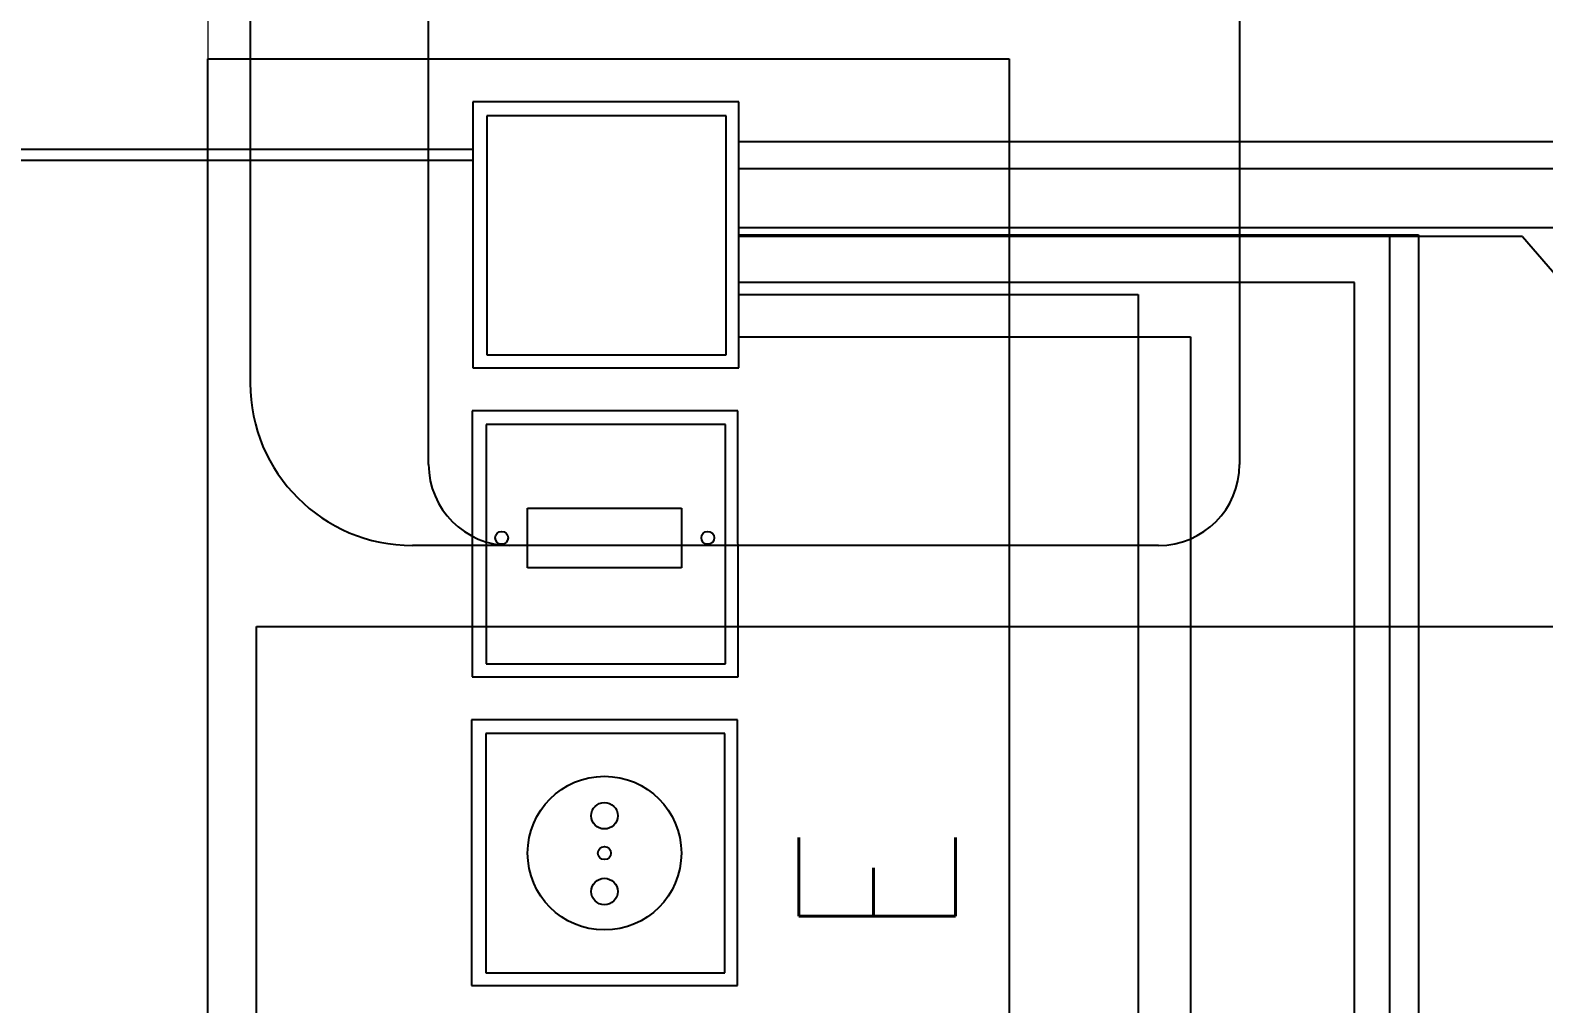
# Model space of a CAD drawing. Header units: inches. Extents: x 567429 to 582707, y 126347 to 133675.
# Drawn here: x 577257 to 577350.4, y 131716.1 to 131776.2 of the extents above; entities that cross this region are included whole.
import ezdxf

# ---------------------------------------------------------------- set-up
doc = ezdxf.new("R2010")
doc.units = ezdxf.units.IN
doc.header["$MEASUREMENT"] = 0
for name, color, linetype in [('BORD', 3, 'Continuous'), ('COMPUTER WIRE', 4, 'Continuous'), ('ELECT', 3, 'Continuous'), ('mobl', 11, 'Continuous'), ('NURSE CALL WIRE', 4, 'Continuous'), ('SOCKET WIRE', 4, 'Continuous'), ('TEL WIRE', 4, 'Continuous'), ('wall kanaf', 4, 'Continuous')]:
    doc.layers.add(name, color=color, linetype=linetype)
doc.styles.add('ROMANS', font='romans.shx')

# ---------------------------------------------------------------- blocks, each defined once
blk = doc.blocks.new('BOARD1')
at = {"layer": 'BORD', "color": 4}
for p, q in [((-77.35, 2.64), (98.93, 2.64)), ((98.93, 2.64), (98.93, -51.78)), ((98.93, -51.78), (-77.35, -51.78))]:
    blk.add_line(p, q, dxfattribs=at)
at = {"layer": 'BORD'}
for p, q in [((35.97, -15.26), (35.97, -33.33)), ((54.03, -15.26), (35.97, -15.26)), ((54.03, -33.33), (54.03, -15.26)), ((56.95, -15.31), (56.95, -33.37)), ((75.01, -15.31), (56.95, -15.31)), ((75.01, -33.37), (75.01, -15.31)), ((77.93, -15.35), (77.93, -33.42)), ((96, -15.35), (77.93, -15.35)), ((96, -33.42), (96, -15.35)), ((36.84, -16.23), (36.84, -32.48)), ((53.1, -16.23), (36.84, -16.23)), ((53.1, -32.48), (53.1, -16.23)), ((57.82, -16.27), (57.82, -32.53)), ((74.08, -16.27), (57.82, -16.27)), ((74.08, -32.53), (74.08, -16.27)), ((78.81, -16.32), (78.81, -32.57)), ((95.06, -16.32), (78.81, -16.32)), ((95.06, -32.57), (95.06, -16.32)), ((36.84, -32.48), (53.1, -32.48)), ((57.82, -32.53), (74.08, -32.53)), ((78.81, -32.57), (95.06, -32.57)), ((35.97, -33.33), (54.03, -33.33)), ((56.95, -33.37), (75.01, -33.37)), ((77.93, -33.42), (96, -33.42))]:
    blk.add_line(p, q, dxfattribs=at)
at = {"layer": 'BORD', "color": 30}
for p, q in [((64.36, -29.54), (64.36, -19.07)), ((64.36, -19.07), (68.41, -19.07)), ((68.41, -19.07), (68.41, -29.54)), ((68.41, -29.54), (64.36, -29.54))]:
    blk.add_line(p, q, dxfattribs=at)
for centre, radius in [((66.39, -17.32), 0.437), ((44.97, -24.3), 5.22), ((44.97, -24.3), 0.442), ((66.39, -31.32), 0.437)]:
    blk.add_circle(centre, radius, dxfattribs=at)
at = {"layer": 'BORD', "color": 2}
for centre in [(42.36, -24.3), (47.51, -24.3)]:
    blk.add_circle(centre, 0.9, dxfattribs=at)
at = {"layer": 'BORD', "color": 2, "style": 'ROMANS', "width": 0.9}
blk.add_text('E', height=10.64, dxfattribs=at).set_placement((39.05, -48.15))
blk = doc.blocks.new('FELESH')
at = {"layer": 'ELECT', "ltscale": 5}
for points in [[(5.308, 6.5), (3.034, 7.968), (-0.075, -1.837)], [(5.308, 6.5), (3.034, 7.968), (-0.075, -1.837)], [(5.308, 6.5), (7.582, 5.032), (-0.075, -1.837)], [(5.308, 6.5), (7.582, 5.032), (-0.075, -1.837)]]:
    blk.add_hatch(color=4, dxfattribs=at).paths.add_polyline_path(points)
at = {"layer": 'ELECT', "color": 4, "ltscale": 5}
for p, q in [((20.967, 30.753), (5.308, 6.5)), ((5.308, 6.5), (-0.075, -1.837))]:
    blk.add_line(p, q, dxfattribs=at)
at = {"layer": 'ELECT', "color": 4}
for p, q in [((-0.075, -1.837), (3.034, 7.968)), ((5.308, 6.5), (3.034, 7.968)), ((5.308, 6.5), (7.582, 5.032)), ((-0.075, -1.837), (7.582, 5.032)), ((-0.075, -1.837), (7.582, 5.032))]:
    blk.add_line(p, q, dxfattribs=at)

msp = doc.modelspace()

# ---------------------------------------------------------------- linework, layer by layer
at = {"layer": 'COMPUTER WIRE'}
for p, q in [((577300.719, 131763.533), (577340.836, 131763.533)), ((577340.836, 131763.533), (577340.836, 131078.036))]:
    msp.add_line(p, q, dxfattribs=at)
at = {"layer": 'mobl', "color": 15}
for p, q in [((577281.601, 131749.385), (577281.601, 131789.385)), ((577331.601, 131789.385), (577331.601, 131749.385)), ((577270.601, 131784.385), (577270.601, 131754.385)), ((577286.601, 131744.385), (577280.601, 131744.385)), ((577326.601, 131744.385), (577286.601, 131744.385)), ((577270.986, 131739.385), (577470.986, 131739.385)), ((577270.986, 131649.385), (577270.986, 131739.385))]:
    msp.add_line(p, q, dxfattribs=at)
for centre, radius, start, end in [((577280.601, 131754.385), 10, 180, 270), ((577286.601, 131749.385), 5, 180, 270), ((577326.601, 131749.385), 5, 270, 0)]:
    msp.add_arc(centre, radius, start, end, dxfattribs=at)
at = {"layer": 'NURSE CALL WIRE'}
for p, q in [((577300.719, 131769.283), (577591.978, 131769.283)), ((577284.321, 131768.123), (576950.718, 131768.124)), ((577300.719, 131763.985), (577373.88, 131763.985)), ((577300.719, 131759.855), (577325.356, 131759.855)), ((577325.356, 131759.855), (577325.356, 131313.642))]:
    msp.add_line(p, q, dxfattribs=at)
at = {"layer": 'SOCKET WIRE'}
for p, q in [((576950.719, 131768.826), (577284.321, 131768.826)), ((577300.719, 131767.63), (577608.333, 131767.63)), ((577349.04, 131763.434), (577300.719, 131763.432)), ((577338.685, 131760.601), (577300.719, 131760.599)), ((577338.685, 131656.657), (577338.685, 131760.601)), ((577300.719, 131757.239), (577328.573, 131757.239)), ((577328.573, 131757.239), (577328.573, 131555.408))]:
    msp.add_line(p, q, dxfattribs=at)
at = {"layer": 'TEL WIRE'}
for p, q in [((577300.719, 131763.533), (577342.63, 131763.533)), ((577342.63, 131763.533), (577342.63, 131078.036))]:
    msp.add_line(p, q, dxfattribs=at)
at = {"layer": 'wall kanaf', "color": 15, "lineweight": 20, "ltscale": 0.1}
msp.add_line((577267.986, 131802.789), (577267.986, 131397.289), dxfattribs=at)

# ---------------------------------------------------------------- block references
at = {"layer": 'BORD', "ltscale": 5, "xscale": 0.9077507259660533, "yscale": 0.9077507259660533, "zscale": 0.9077507259660533, "rotation": 90.00288558390875}
msp.add_blockref('BOARD1', (577270.387, 131684.59), dxfattribs=at)
at = {"layer": 'SOCKET WIRE', "xscale": 1.395348837328883, "yscale": 1.395348837328883, "zscale": 1.395348837328883, "rotation": 73.65278453629686}
msp.add_blockref('FELESH', (577381.983, 131723.282), dxfattribs=at)

doc.saveas('drawing.dxf')
